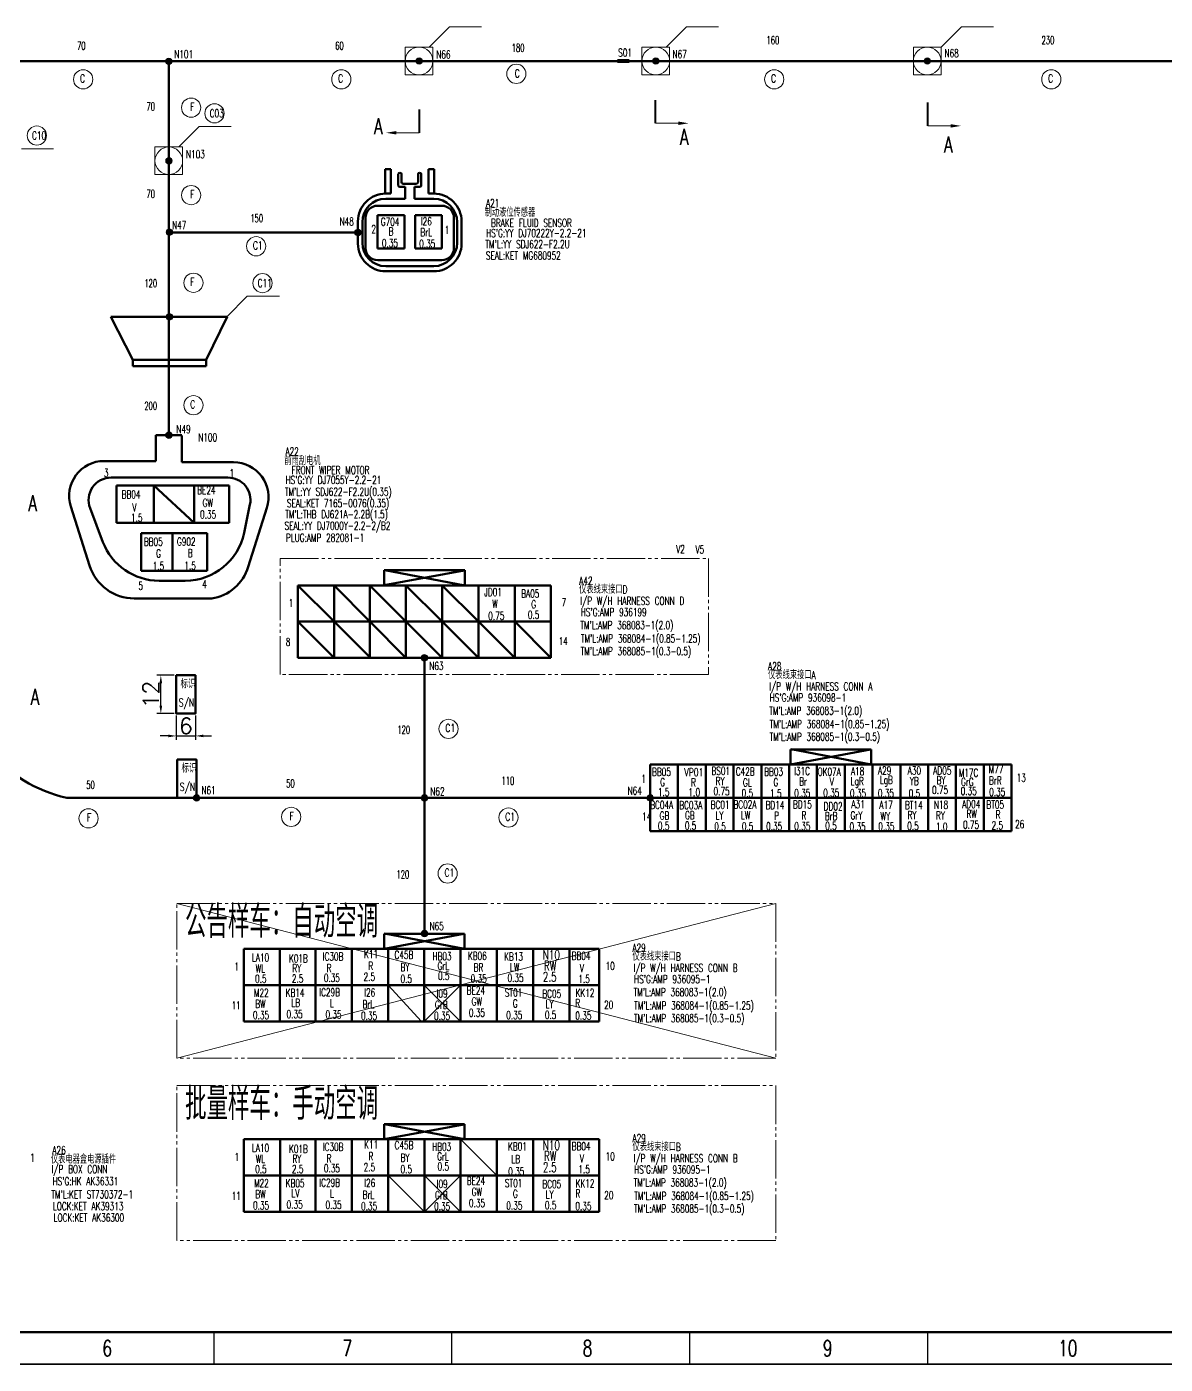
# Model space of a CAD drawing. Header units: millimetres. Extents: x 1685 to 4064, y 70 to 911.
# Drawn here: x 2072.8 to 2428.3, y 69.6 to 487.6 of the extents above; entities that cross this region are included whole.
import ezdxf
from ezdxf.enums import TextEntityAlignment as Align

# ---------------------------------------------------------------- set-up
doc = ezdxf.new("R2010")
doc.units = ezdxf.units.MM
doc.linetypes.add('PHANTOM', pattern=[17, 12, -1, 1, -1, 1, -1])
for name, color, linetype, lineweight in [('0Filament', 7, 'Continuous', 20), ('4CONTOUR', 4, 'Continuous', 50), ('5PHANTOM', 6, 'PHANTOM', 20)]:
    doc.layers.add(name, color=color, linetype=linetype, lineweight=lineweight)
doc.layers.add('2FRAM', color=2, linetype='Continuous')
doc.styles.add('HZ', font='TXT', dxfattribs={"width": 0.7, "height": 4, "bigfont": 'HZTXT'})
doc.styles.get("Standard").update_dxf_attribs({"font": 'txt.shx', "height": 5})
doc.dimstyles.new('ISO-25', dxfattribs={"dimtxt": 2.5, "dimasz": 2.5, "dimexe": 1.25, "dimexo": 0.625, "dimtad": 1, "dimtxsty": 'Standard', "dimcen": 2.5, "dimadec": 0, "dimazin": 0, "dimtfac": 1, "dimtmove": 0, "dimatfit": 3, "dimfxl": 1, "dimarcsym": 0})

# ---------------------------------------------------------------- blocks, each defined once
blk = doc.blocks.new('*D1')
at = {"layer": '0Filament', "color": 0, "lineweight": -2}
for p, q in [((2119.47, 272.31), (2119.47, 264.72)), ((2125.47, 272.31), (2125.47, 264.72)), ((2116.97, 265.97), (2114.47, 265.97)), ((2119.47, 265.97), (2125.47, 265.97)), ((2127.97, 265.97), (2130.47, 265.97))]:
    blk.add_line(p, q, dxfattribs=at)
at = {"layer": '0Filament', "color": 0}
for points in [[(2116.97, 266.39), (2116.97, 265.55), (2119.47, 265.97)], [(2127.97, 266.39), (2127.97, 265.55), (2125.47, 265.97)]]:
    blk.add_solid(points, dxfattribs=at)
at = {"layer": 'Defpoints', "color": 0}
for p in [(2119.47, 272.93), (2125.47, 272.93), (2125.47, 265.97)]:
    blk.add_point(p, dxfattribs=at)
at = {"layer": '0Filament', "color": 0, "insert": (2122.47, 269.09), "char_height": 5, "attachment_point": 5}
blk.add_mtext('6', dxfattribs=at)
blk = doc.blocks.new('*D2')
at = {"layer": '0Filament', "color": 0, "lineweight": -2}
for p, q in [((2118.85, 284.93), (2113.4, 284.93)), ((2114.65, 275.43), (2114.65, 282.43)), ((2118.85, 272.93), (2113.4, 272.93))]:
    blk.add_line(p, q, dxfattribs=at)
at = {"layer": '0Filament', "color": 0}
for points in [[(2114.24, 282.43), (2115.07, 282.43), (2114.65, 284.93)], [(2114.24, 275.43), (2115.07, 275.43), (2114.65, 272.93)]]:
    blk.add_solid(points, dxfattribs=at)
at = {"layer": 'Defpoints', "color": 0}
for p in [(2114.65, 284.93), (2119.47, 284.93), (2119.47, 272.93)]:
    blk.add_point(p, dxfattribs=at)
at = {"layer": '0Filament', "color": 0, "insert": (2111.53, 278.93), "char_height": 5, "attachment_point": 5, "rotation": 90}
blk.add_mtext('12', dxfattribs=at)

msp = doc.modelspace()

# ---------------------------------------------------------------- hatches: boundary and pattern name
at = {"layer": '0Filament'}
h = msp.add_hatch(color=256, dxfattribs=at)
edge = h.paths.add_edge_path()
edge.add_arc((2117.172, 476.767), 1, 0, 360)
h = msp.add_hatch(color=256, dxfattribs=at)
edge = h.paths.add_edge_path()
edge.add_arc((2195.327, 476.878), 1, 0, 360)
msp.add_hatch(color=256, dxfattribs=at).paths.add_polyline_path([(2257.268, 477.535), (2260.957, 477.535), (2260.957, 476.227), (2257.268, 476.227)])
h = msp.add_hatch(color=256, dxfattribs=at)
edge = h.paths.add_edge_path()
edge.add_arc((2269.235, 476.878), 1, 0, 360)
h = msp.add_hatch(color=256, dxfattribs=at)
edge = h.paths.add_edge_path()
edge.add_arc((2354.036, 476.878), 1, 0, 360)
h = msp.add_hatch(color=256, dxfattribs=at)
edge = h.paths.add_edge_path()
edge.add_arc((2117.181, 445.699), 1, 0, 360)
h = msp.add_hatch(color=256, dxfattribs=at)
edge = h.paths.add_edge_path()
edge.add_arc((2117.332, 423.414), 1, 0, 360)
h = msp.add_hatch(color=256, dxfattribs=at)
edge = h.paths.add_edge_path()
edge.add_arc((2176.205, 423.296), 1, 0, 360)
h = msp.add_hatch(color=256, dxfattribs=at)
edge = h.paths.add_edge_path()
edge.add_arc((2117.332, 396.922), 1, 0, 360)
h = msp.add_hatch(color=256, dxfattribs=at)
edge = h.paths.add_edge_path()
edge.add_arc((2117.181, 359.95), 1, 0, 360)
h = msp.add_hatch(color=256, dxfattribs=at)
edge = h.paths.add_edge_path()
edge.add_arc((2196.967, 290.373), 1, 0, 360)
h = msp.add_hatch(color=256, dxfattribs=at)
edge = h.paths.add_edge_path()
edge.add_arc((2125.823, 246.597), 1, 0, 360)
h = msp.add_hatch(color=256, dxfattribs=at)
edge = h.paths.add_edge_path()
edge.add_arc((2196.999, 246.597), 1, 0, 360)
h = msp.add_hatch(color=256, dxfattribs=at)
edge = h.paths.add_edge_path()
edge.add_arc((2267.505, 246.597), 1, 0, 360)
h = msp.add_hatch(color=256, dxfattribs=at)
edge = h.paths.add_edge_path()
edge.add_arc((2196.999, 204.195), 1, 0, 360)

# ---------------------------------------------------------------- linework, layer by layer
for p, q in [((2131.154, 79.624), (2131.154, 69.624)), ((2205.467, 79.624), (2205.467, 69.624)), ((2279.779, 79.624), (2279.779, 69.624)), ((2354.092, 79.624), (2354.092, 69.624)), ((2874.279, 69.624), (1685.279, 69.624)), ((1685.279, 69.624), (4063.279, 69.624))]:
    msp.add_line(p, q)
for p, q in [((2198.431, 481.198), (2204.815, 487.583)), ((2204.815, 487.583), (2214.815, 487.583)), ((2272.43, 481.198), (2278.814, 487.583)), ((2278.814, 487.583), (2288.814, 487.583)), ((2358.316, 481.198), (2364.701, 487.583)), ((2364.701, 487.583), (2374.701, 487.583)), ((2190.967, 472.558), (2190.967, 481.198)), ((2190.967, 481.198), (2199.607, 481.198)), ((2199.607, 481.198), (2199.607, 472.558)), ((2264.915, 472.558), (2264.915, 481.198)), ((2264.915, 481.198), (2273.555, 481.198)), ((2273.555, 481.198), (2273.555, 472.558)), ((2349.676, 472.558), (2349.676, 481.198)), ((2349.676, 481.198), (2358.316, 481.198)), ((2358.316, 481.198), (2358.316, 472.558)), ((2190.967, 480.173), (2190.967, 473.584)), ((2264.915, 480.173), (2264.915, 473.584)), ((2349.676, 480.173), (2349.676, 473.584)), ((2199.607, 472.558), (2190.967, 472.558)), ((2273.555, 472.558), (2264.915, 472.558)), ((2358.316, 472.558), (2349.676, 472.558)), ((2120.284, 450.019), (2126.669, 456.404)), ((2126.669, 456.404), (2136.669, 456.404)), ((2276.31, 457.419), (2269.155, 457.419)), ((2361.334, 456.607), (2354.179, 456.607)), ((2188.198, 454.444), (2195.353, 454.444)), ((2071.174, 449.463), (2081.174, 449.463)), ((2112.821, 441.379), (2112.821, 450.019)), ((2112.821, 450.019), (2121.461, 450.019)), ((2112.821, 448.994), (2112.821, 442.404)), ((2121.461, 450.019), (2121.461, 441.379)), ((2121.461, 441.379), (2112.821, 441.379)), ((2135.275, 396.963), (2141.66, 403.348)), ((2141.66, 403.348), (2151.66, 403.348))]:
    msp.add_line(p, q, dxfattribs=at)
at = {"layer": '0Filament', "lineweight": 40}
for p, q in [((2269.155, 457.419), (2269.155, 464.672)), ((2195.353, 461.698), (2195.353, 454.444)), ((2354.179, 456.607), (2354.179, 463.861))]:
    msp.add_line(p, q, dxfattribs=at)
at = {"layer": '0Filament', "ltscale": 0.5}
msp.add_line((2105.122, 317.57), (2105.122, 317.57), dxfattribs=at)
at = {"layer": '0Filament', "color": 1}
for p, q in [((2119.7, 213.643), (2306.739, 165.258)), ((2119.7, 165.258), (2306.739, 213.643)), ((2196.944, 188.098), (2208.266, 176.776)), ((2196.944, 176.776), (2208.266, 188.098)), ((2196.964, 128.6), (2208.286, 117.278)), ((2196.964, 117.278), (2208.286, 128.6))]:
    msp.add_line(p, q, dxfattribs=at)
at = {"layer": '0Filament', "color": 4}
for p, q in [((2185.622, 188.098), (2196.019, 176.776)), ((2208.286, 139.922), (2219.608, 128.6)), ((2185.642, 128.6), (2196.964, 117.278))]:
    msp.add_line(p, q, dxfattribs=at)
at = {"layer": '0Filament'}
for centre, radius in [((2195.287, 476.878), 4.32), ((2269.235, 476.878), 4.32), ((2353.996, 476.878), 4.32), ((2117.172, 476.767), 1), ((2117.172, 476.767), 1), ((2195.327, 476.878), 1), ((2195.327, 476.878), 1), ((2269.235, 476.878), 1), ((2269.235, 476.878), 1), ((2354.036, 476.878), 1), ((2354.036, 476.878), 1), ((2090.392, 471.149), 3), ((2171.012, 471.149), 3), ((2225.688, 472.868), 3), ((2306.219, 471.149), 3), ((2392.749, 471.149), 3), ((2124.102, 462.307), 3), ((2131.417, 460.523), 3), ((2075.921, 453.582), 3), ((2117.141, 445.699), 4.32), ((2117.181, 445.699), 1), ((2117.181, 445.699), 1), ((2124.102, 434.969), 3), ((2117.332, 423.414), 1), ((2117.332, 423.414), 1), ((2176.205, 423.296), 1), ((2176.205, 423.296), 1), ((2144.418, 418.986), 3), ((2124.832, 407.584), 3), ((2146.407, 407.467), 3), ((2117.332, 396.922), 1), ((2117.332, 396.922), 1), ((2124.832, 369.308), 3), ((2117.181, 359.95), 1), ((2117.181, 359.95), 1), ((2196.967, 290.373), 1), ((2196.967, 290.373), 1), ((2204.499, 268.176), 3), ((2125.823, 246.597), 1), ((2125.823, 246.597), 1), ((2196.999, 246.597), 1), ((2196.999, 246.597), 1), ((2267.505, 246.597), 1), ((2267.505, 246.597), 1), ((2092.077, 240.206), 3), ((2155.352, 240.672), 3), ((2223.22, 240.453), 3), ((2204.235, 222.977), 3), ((2196.999, 204.195), 1), ((2196.999, 204.195), 1)]:
    msp.add_circle(centre, radius, dxfattribs=at)
for points in [[(2276.31, 456.879), (2276.31, 457.958), (2279.547, 457.419)], [(2361.334, 456.067), (2361.334, 457.146), (2364.571, 456.607)], [(2188.198, 454.983), (2188.198, 453.904), (2184.961, 454.444)]]:
    msp.add_solid(points, dxfattribs=at)
at = {"layer": '2FRAM', "color": 2, "linetype": 'ByBlock', "lineweight": 50}
msp.add_line((4053.279, 79.624), (1710.279, 79.624), dxfattribs=at)
at = {"layer": '4CONTOUR'}
for p, q in [((2049.014, 476.878), (3433.755, 476.878)), ((2117.181, 476.878), (2117.181, 359.95)), ((2184.762, 440.061), (2184.762, 443.065)), ((2184.762, 443.065), (2186.496, 443.065)), ((2186.496, 442.717), (2186.496, 443.065)), ((2198.29, 443.065), (2200.021, 443.065)), ((2198.29, 442.717), (2198.29, 443.065)), ((2200.021, 440.061), (2200.021, 443.065)), ((2184.762, 439.135), (2184.762, 440.061)), ((2184.762, 439.135), (2184.762, 438.229)), ((2186.496, 441.214), (2186.496, 442.717)), ((2186.496, 441.214), (2186.496, 440.754)), ((2186.496, 440.405), (2186.496, 440.754)), ((2186.496, 435.434), (2186.496, 440.405)), ((2188.808, 441.249), (2188.808, 441.466)), ((2188.808, 441.214), (2188.808, 441.044)), ((2188.808, 441.044), (2188.808, 440.785)), ((2188.808, 440.773), (2188.808, 440.785)), ((2188.808, 440.773), (2188.808, 440.754)), ((2188.808, 440.754), (2188.808, 440.405)), ((2188.808, 438.017), (2188.808, 440.405)), ((2189.308, 441.966), (2189.308, 441.966)), ((2189.808, 441.249), (2189.808, 441.466)), ((2189.808, 441.249), (2189.808, 440.405)), ((2189.808, 439.017), (2189.808, 440.405)), ((2194.975, 441.249), (2194.975, 441.466)), ((2194.975, 441.249), (2194.975, 440.405)), ((2194.975, 439.017), (2194.975, 440.405)), ((2195.475, 441.966), (2195.475, 441.966)), ((2195.975, 441.249), (2195.975, 441.466)), ((2195.975, 441.214), (2195.975, 441.044)), ((2195.975, 441.044), (2195.975, 440.785)), ((2195.975, 440.773), (2195.975, 440.785)), ((2195.975, 440.773), (2195.975, 440.754)), ((2195.975, 440.754), (2195.975, 440.405)), ((2195.975, 438.017), (2195.975, 440.405)), ((2198.29, 441.214), (2198.29, 442.717)), ((2198.29, 441.214), (2198.29, 440.754)), ((2198.29, 440.405), (2198.29, 440.754)), ((2198.29, 435.434), (2198.29, 440.405)), ((2198.29, 440.061), (2198.29, 439.135)), ((2198.29, 438.229), (2198.29, 439.135)), ((2200.021, 439.135), (2200.021, 440.061)), ((2200.021, 439.135), (2200.021, 438.229)), ((2181.506, 434.752), (2180.747, 434.388)), ((2182.299, 435.047), (2181.506, 434.752)), ((2183.132, 435.26), (2182.299, 435.047)), ((2183.992, 435.391), (2183.132, 435.26)), ((2184.882, 435.434), (2183.992, 435.391)), ((2184.762, 435.434), (2184.762, 438.229)), ((2186.496, 435.434), (2184.878, 435.434)), ((2189.308, 437.517), (2190.945, 437.517)), ((2190.308, 438.517), (2193.838, 438.517)), ((2190.945, 435.434), (2190.945, 437.517)), ((2190.945, 433.815), (2190.945, 435.434)), ((2193.838, 438.517), (2194.475, 438.517)), ((2193.838, 437.517), (2195.475, 437.517)), ((2193.838, 435.434), (2193.838, 437.517)), ((2193.838, 433.815), (2193.838, 435.434)), ((2198.29, 438.229), (2198.29, 435.434)), ((2199.908, 435.434), (2198.29, 435.434)), ((2200.791, 435.391), (2199.905, 435.434)), ((2200.021, 435.434), (2200.021, 438.229)), ((2201.651, 435.26), (2200.791, 435.391)), ((2202.484, 435.047), (2201.651, 435.26)), ((2203.277, 434.752), (2202.484, 435.047)), ((2204.036, 434.388), (2203.277, 434.752)), ((2177.254, 430.896), (2176.89, 430.137)), ((2177.688, 431.612), (2177.254, 430.896)), ((2178.187, 432.278), (2177.688, 431.612)), ((2178.83, 430.613), (2178.156, 429.374)), ((2178.749, 432.894), (2178.187, 432.278)), ((2179.365, 433.455), (2178.749, 432.894)), ((2179.721, 431.69), (2178.83, 430.613)), ((2179.697, 430.546), (2179.235, 429.987)), ((2180.031, 433.955), (2179.365, 433.455)), ((2180.255, 431.008), (2179.697, 430.546)), ((2180.797, 432.58), (2179.721, 431.69)), ((2180.747, 434.388), (2180.031, 433.955)), ((2180.9, 431.358), (2180.255, 431.008)), ((2182.036, 433.254), (2180.797, 432.58)), ((2181.606, 431.576), (2180.9, 431.358)), ((2182.372, 431.653), (2181.606, 431.576)), ((2183.403, 433.676), (2182.036, 433.254)), ((2202.395, 431.642), (2182.387, 431.642)), ((2184.874, 433.823), (2183.403, 433.676)), ((2184.878, 433.815), (2190.945, 433.815)), ((2193.838, 433.815), (2199.908, 433.815)), ((2201.38, 433.676), (2199.912, 433.823)), ((2202.747, 433.254), (2201.38, 433.676)), ((2203.172, 431.576), (2202.411, 431.653)), ((2203.986, 432.58), (2202.747, 433.254)), ((2203.877, 431.358), (2203.172, 431.576)), ((2204.522, 431.008), (2203.877, 431.358)), ((2205.062, 431.69), (2203.986, 432.58)), ((2204.752, 433.955), (2204.036, 434.388)), ((2205.081, 430.546), (2204.522, 431.008)), ((2205.418, 433.455), (2204.752, 433.955)), ((2205.953, 430.613), (2205.062, 431.69)), ((2205.543, 429.987), (2205.081, 430.546)), ((2206.034, 432.894), (2205.418, 433.455)), ((2206.626, 429.374), (2205.953, 430.613)), ((2206.595, 432.278), (2206.034, 432.894)), ((2207.095, 431.612), (2206.595, 432.278)), ((2207.528, 430.896), (2207.095, 431.612)), ((2207.892, 430.137), (2207.528, 430.896)), ((2176.205, 419.826), (2176.205, 426.765)), ((2176.252, 427.651), (2176.209, 426.761)), ((2176.383, 428.511), (2176.252, 427.651)), ((2176.596, 429.343), (2176.383, 428.511)), ((2176.89, 430.137), (2176.596, 429.343)), ((2177.734, 428.008), (2177.587, 426.536)), ((2177.595, 420.059), (2177.595, 426.532)), ((2178.156, 429.374), (2177.734, 428.008)), ((2178.667, 428.637), (2178.59, 427.87)), ((2178.595, 418.453), (2178.595, 427.855)), ((2178.885, 429.343), (2178.667, 428.637)), ((2179.235, 429.987), (2178.885, 429.343)), ((2182.345, 428.696), (2190.712, 428.696)), ((2182.345, 418.336), (2182.345, 428.696)), ((2190.712, 418.336), (2190.712, 428.696)), ((2194.071, 418.336), (2194.071, 428.696)), ((2202.438, 428.696), (2194.071, 428.696)), ((2202.438, 418.336), (2202.438, 428.696)), ((2205.893, 429.343), (2205.543, 429.987)), ((2206.111, 428.637), (2205.893, 429.343)), ((2206.192, 427.87), (2206.111, 428.637)), ((2206.188, 418.453), (2206.188, 427.855)), ((2207.048, 428.008), (2206.626, 429.374)), ((2207.199, 426.536), (2207.048, 428.008)), ((2207.191, 420.059), (2207.191, 426.532)), ((2208.187, 429.343), (2207.892, 430.137)), ((2208.399, 428.511), (2208.187, 429.343)), ((2208.531, 427.651), (2208.399, 428.511)), ((2208.578, 426.761), (2208.531, 427.651)), ((2208.578, 419.826), (2208.578, 426.765)), ((2176.205, 423.296), (2117.181, 423.296)), ((2176.209, 419.83), (2176.252, 418.944)), ((2176.252, 418.944), (2176.383, 418.084)), ((2176.383, 418.084), (2176.596, 417.252)), ((2177.587, 420.055), (2177.734, 418.587)), ((2177.734, 418.587), (2178.156, 417.221)), ((2178.59, 418.438), (2178.667, 417.676)), ((2182.345, 418.336), (2190.712, 418.336)), ((2202.438, 418.336), (2194.071, 418.336)), ((2206.111, 417.676), (2206.192, 418.438)), ((2206.626, 417.221), (2207.048, 418.587)), ((2207.048, 418.587), (2207.199, 420.055)), ((2208.187, 417.252), (2208.399, 418.084)), ((2208.399, 418.084), (2208.531, 418.944)), ((2208.531, 418.944), (2208.578, 419.83)), ((2176.596, 417.252), (2176.89, 416.458)), ((2176.89, 416.458), (2177.254, 415.699)), ((2177.254, 415.699), (2177.688, 414.983)), ((2177.688, 414.983), (2178.187, 414.317)), ((2178.156, 417.221), (2178.83, 415.982)), ((2178.187, 414.317), (2178.749, 413.701)), ((2178.667, 417.676), (2178.885, 416.971)), ((2178.83, 415.982), (2179.721, 414.905)), ((2178.885, 416.971), (2179.235, 416.326)), ((2179.235, 416.326), (2179.697, 415.767)), ((2179.697, 415.767), (2180.255, 415.305)), ((2179.721, 414.905), (2180.797, 414.015)), ((2180.255, 415.305), (2180.9, 414.955)), ((2180.797, 414.015), (2182.036, 413.341)), ((2180.9, 414.955), (2181.606, 414.737)), ((2181.606, 414.737), (2182.372, 414.656)), ((2202.395, 414.666), (2182.387, 414.666)), ((2202.411, 414.656), (2203.172, 414.737)), ((2202.747, 413.341), (2203.986, 414.015)), ((2203.172, 414.737), (2203.877, 414.955)), ((2203.877, 414.955), (2204.522, 415.305)), ((2203.986, 414.015), (2205.062, 414.905)), ((2204.522, 415.305), (2205.081, 415.767)), ((2205.062, 414.905), (2205.953, 415.982)), ((2205.081, 415.767), (2205.543, 416.326)), ((2205.543, 416.326), (2205.893, 416.971)), ((2205.893, 416.971), (2206.111, 417.676)), ((2205.953, 415.982), (2206.626, 417.221)), ((2206.034, 413.701), (2206.595, 414.317)), ((2206.595, 414.317), (2207.095, 414.983)), ((2207.095, 414.983), (2207.528, 415.699)), ((2207.528, 415.699), (2207.892, 416.458)), ((2207.892, 416.458), (2208.187, 417.252)), ((2178.749, 413.701), (2179.365, 413.14)), ((2179.365, 413.14), (2180.031, 412.64)), ((2180.031, 412.64), (2180.747, 412.207)), ((2180.747, 412.207), (2181.506, 411.843)), ((2181.506, 411.843), (2182.299, 411.548)), ((2182.036, 413.341), (2183.403, 412.919)), ((2182.299, 411.548), (2183.132, 411.335)), ((2183.132, 411.335), (2183.992, 411.204)), ((2183.403, 412.919), (2184.874, 412.768)), ((2183.992, 411.204), (2184.882, 411.157)), ((2184.878, 412.776), (2199.908, 412.776)), ((2199.908, 411.157), (2184.878, 411.157)), ((2199.905, 411.157), (2200.791, 411.204)), ((2199.912, 412.768), (2201.38, 412.919)), ((2200.791, 411.204), (2201.651, 411.335)), ((2201.38, 412.919), (2202.747, 413.341)), ((2201.651, 411.335), (2202.484, 411.548)), ((2202.484, 411.548), (2203.277, 411.843)), ((2203.277, 411.843), (2204.036, 412.207)), ((2204.036, 412.207), (2204.752, 412.64)), ((2204.752, 412.64), (2205.418, 413.14)), ((2205.418, 413.14), (2206.034, 413.701)), ((2105.916, 383.478), (2098.984, 396.922)), ((2098.984, 396.922), (2135.377, 396.922)), ((2135.377, 396.922), (2128.772, 383.478)), ((2105.916, 383.478), (2128.772, 383.478)), ((2105.916, 383.478), (2105.916, 381.49)), ((2105.916, 381.49), (2128.772, 381.49)), ((2128.772, 383.478), (2128.772, 381.49)), ((2113.112, 351.882), (2113.116, 359.947)), ((2113.127, 359.95), (2121.234, 359.95)), ((2121.213, 351.493), (2121.213, 359.859)), ((2096.942, 351.882), (2113.112, 351.882)), ((2137.383, 351.493), (2121.213, 351.493)), ((2099.123, 346.709), (2135.606, 346.709)), ((2100.827, 344.193), (2136.039, 344.193)), ((2100.827, 332.576), (2100.827, 344.193)), ((2112.505, 344.193), (2112.505, 332.576)), ((2112.505, 344.193), (2125.044, 332.576)), ((2125.044, 344.193), (2125.044, 332.576)), ((2136.039, 332.576), (2136.039, 344.193)), ((2086.532, 337.684), (2092.369, 319.183)), ((2092.546, 337.172), (2096.58, 326.559)), ((2142.495, 338.24), (2140.658, 329.405)), ((2147.792, 337.294), (2141.956, 318.794)), ((2136.039, 332.576), (2100.827, 332.576)), ((2108.54, 329.29), (2129.12, 329.29)), ((2108.54, 317.516), (2108.54, 329.29)), ((2118.25, 329.285), (2118.25, 317.516)), ((2129.12, 329.29), (2129.12, 317.516)), ((2184.422, 317.743), (2209.559, 317.743)), ((2184.422, 313.015), (2184.422, 317.743)), ((2184.422, 313.036), (2209.359, 317.676)), ((2184.572, 317.774), (2209.559, 313.015)), ((2209.559, 317.743), (2209.559, 313.015)), ((2129.12, 317.516), (2108.54, 317.516)), ((2122.286, 314.462), (2114.12, 314.462)), ((2236.499, 313.015), (2157.444, 313.015)), ((2157.444, 290.37), (2157.444, 313.015)), ((2157.444, 313.015), (2168.766, 301.693)), ((2168.766, 290.37), (2168.766, 313.014)), ((2168.766, 313.014), (2179.89, 301.693)), ((2179.89, 290.371), (2179.89, 313.015)), ((2179.89, 313.015), (2191.211, 301.693)), ((2191.211, 290.371), (2191.211, 313.015)), ((2191.211, 313.015), (2202.533, 301.693)), ((2202.533, 290.371), (2202.533, 313.015)), ((2202.533, 313.015), (2213.855, 301.693)), ((2213.855, 290.371), (2213.855, 313.015)), ((2225.177, 290.371), (2225.177, 313.015)), ((2236.499, 290.371), (2236.499, 313.015)), ((2106.321, 308.945), (2130.635, 308.945)), ((2236.499, 301.693), (2157.444, 301.693)), ((2157.444, 301.693), (2168.766, 290.371)), ((2168.766, 301.693), (2179.89, 290.569)), ((2179.89, 301.693), (2191.211, 290.371)), ((2191.211, 301.693), (2202.533, 290.371)), ((2202.533, 301.693), (2213.855, 290.371)), ((2213.855, 301.693), (2225.177, 290.371)), ((2225.177, 301.693), (2236.499, 290.371)), ((2236.499, 290.371), (2157.444, 290.371)), ((2196.96, 290.371), (2196.96, 204.195)), ((2311.347, 261.757), (2336.484, 261.757)), ((2311.347, 257.028), (2311.347, 261.757)), ((2311.347, 257.049), (2336.284, 261.69)), ((2311.497, 261.788), (2336.484, 257.028)), ((2336.484, 261.757), (2336.484, 257.028)), ((2267.465, 257.028), (2267.465, 246.597)), ((2267.465, 257.028), (2276.149, 257.028)), ((2276.149, 257.028), (2276.149, 246.597)), ((2276.149, 257.028), (2284.832, 257.028)), ((2284.832, 257.028), (2284.832, 246.597)), ((2284.832, 257.028), (2293.516, 257.028)), ((2293.516, 257.028), (2293.516, 246.597)), ((2293.516, 257.028), (2302.2, 257.028)), ((2302.2, 257.028), (2302.2, 246.597)), ((2302.2, 257.028), (2310.883, 257.028)), ((2310.883, 257.028), (2310.883, 246.597)), ((2310.883, 257.028), (2319.567, 257.028)), ((2319.567, 257.028), (2319.567, 246.597)), ((2319.567, 257.028), (2328.25, 257.028)), ((2328.25, 257.028), (2328.25, 246.597)), ((2328.25, 257.028), (2336.934, 257.028)), ((2336.934, 257.028), (2336.934, 246.597)), ((2336.934, 257.028), (2345.617, 257.028)), ((2345.617, 257.028), (2345.617, 246.597)), ((2345.617, 257.028), (2354.301, 257.028)), ((2354.301, 257.028), (2354.301, 246.597)), ((2354.301, 257.028), (2362.984, 257.028)), ((2362.984, 257.028), (2362.984, 246.597)), ((2362.984, 257.028), (2371.668, 257.028)), ((2371.668, 257.028), (2371.668, 246.597)), ((2371.668, 257.028), (2380.351, 257.028)), ((2380.351, 257.028), (2380.351, 246.597)), ((2085.25, 246.597), (2267.465, 246.597)), ((2267.465, 246.597), (2276.149, 246.597)), ((2267.465, 246.597), (2267.465, 236.166)), ((2276.149, 246.597), (2284.832, 246.597)), ((2276.149, 246.597), (2276.149, 236.166)), ((2284.832, 246.597), (2293.516, 246.597)), ((2284.832, 246.597), (2284.832, 236.166)), ((2293.516, 246.597), (2302.2, 246.597)), ((2293.516, 246.597), (2293.516, 236.166)), ((2302.2, 246.597), (2310.883, 246.597)), ((2302.2, 246.597), (2302.2, 236.166)), ((2310.883, 246.597), (2319.567, 246.597)), ((2310.883, 246.597), (2310.883, 236.166)), ((2319.567, 246.597), (2328.25, 246.597)), ((2319.567, 246.597), (2319.567, 236.166)), ((2328.25, 246.597), (2336.934, 246.597)), ((2328.25, 246.597), (2328.25, 236.166)), ((2336.934, 246.597), (2345.617, 246.597)), ((2336.934, 246.597), (2336.934, 236.166)), ((2345.617, 246.597), (2354.301, 246.597)), ((2345.617, 246.597), (2345.617, 236.166)), ((2354.301, 246.597), (2362.984, 246.597)), ((2354.301, 246.597), (2354.301, 236.166)), ((2362.984, 246.597), (2371.668, 246.597)), ((2362.984, 246.597), (2362.984, 236.166)), ((2371.668, 246.597), (2380.351, 246.597)), ((2371.668, 246.597), (2371.668, 236.166)), ((2380.351, 246.597), (2380.351, 236.166)), ((2267.465, 236.166), (2276.149, 236.166)), ((2276.149, 236.166), (2284.832, 236.166)), ((2284.832, 236.166), (2293.516, 236.166)), ((2293.516, 236.166), (2302.2, 236.166)), ((2302.2, 236.166), (2310.883, 236.166)), ((2310.883, 236.166), (2319.567, 236.166)), ((2319.567, 236.166), (2328.25, 236.166)), ((2328.25, 236.166), (2336.934, 236.166)), ((2336.934, 236.166), (2345.617, 236.166)), ((2345.617, 236.166), (2354.301, 236.166)), ((2354.301, 236.166), (2362.984, 236.166)), ((2362.984, 236.166), (2371.668, 236.166)), ((2371.668, 236.166), (2380.351, 236.166)), ((2184.356, 204.149), (2209.493, 204.149)), ((2184.356, 199.42), (2184.356, 204.149)), ((2184.356, 199.441), (2209.293, 204.082)), ((2184.506, 204.18), (2209.493, 199.42)), ((2209.493, 204.149), (2209.493, 199.42)), ((2251.504, 199.42), (2140.533, 199.42)), ((2140.533, 176.776), (2140.533, 199.42)), ((2151.855, 176.776), (2151.855, 199.419)), ((2162.979, 176.776), (2162.979, 199.42)), ((2174.301, 176.776), (2174.301, 199.42)), ((2185.622, 176.776), (2185.622, 199.42)), ((2196.944, 176.776), (2196.944, 199.42)), ((2208.266, 176.776), (2208.266, 199.42)), ((2219.588, 176.776), (2219.588, 199.42)), ((2230.91, 176.776), (2230.91, 199.42)), ((2242.232, 176.776), (2242.232, 199.42)), ((2251.504, 199.42), (2251.504, 176.776)), ((2251.504, 188.098), (2140.533, 188.098)), ((2251.504, 176.776), (2140.533, 176.776)), ((2184.376, 144.651), (2209.513, 144.651)), ((2184.376, 139.922), (2184.376, 144.651)), ((2184.376, 139.943), (2209.312, 144.584)), ((2184.525, 144.682), (2209.513, 139.922)), ((2209.513, 144.651), (2209.513, 139.922)), ((2251.524, 139.922), (2140.553, 139.922)), ((2140.553, 117.278), (2140.553, 139.922)), ((2151.875, 117.278), (2151.875, 139.921)), ((2162.998, 117.278), (2162.998, 139.922)), ((2174.32, 117.278), (2174.32, 139.922)), ((2185.642, 117.278), (2185.642, 139.922)), ((2196.964, 117.278), (2196.964, 139.922)), ((2208.286, 117.278), (2208.286, 139.922)), ((2219.608, 117.278), (2219.608, 139.922)), ((2230.929, 117.278), (2230.929, 139.922)), ((2242.251, 117.278), (2242.251, 139.922)), ((2251.524, 139.922), (2251.524, 117.278)), ((2251.524, 128.6), (2140.553, 128.6)), ((2251.524, 117.278), (2140.553, 117.278))]:
    msp.add_line(p, q, dxfattribs=at)
for points in [[(2119.474, 284.933), (2119.474, 272.933), (2125.474, 272.933), (2125.474, 284.933)], [(2119.783, 258.597), (2119.783, 246.597), (2125.783, 246.597), (2125.783, 258.597)]]:
    msp.add_lwpolyline(points, close=True, dxfattribs=at)
for centre, radius, start, end in [((2189.308, 441.466), 0.5, 90, 180), ((2189.308, 441.466), 0.5, 0, 90), ((2190.308, 439.017), 0.5, 180, 270), ((2194.475, 439.017), 0.5, 270, 0), ((2195.475, 441.466), 0.5, 90, 180), ((2195.475, 441.466), 0.5, 0, 90), ((2189.308, 438.017), 0.5, 180, 270), ((2195.475, 438.017), 0.5, 270, 0), ((2096.942, 340.967), 10.915, 90, 197.50878), ((2137.383, 340.578), 10.915, 342.49122, 90), ((2099.123, 339.672), 7.037, 90, 200.81316), ((2135.606, 339.672), 7.037, 348.25001, 90), ((2114.12, 333.227), 18.765, 200.81316, 270), ((2122.286, 333.227), 18.765, 270, 348.25001), ((2106.39, 323.664), 14.72, 197.72145, 269.87702), ((2128.391, 322.947), 14.187, 278.6046, 342.97598), ((2096.459, 293.418), 48.144, 188.36431, 256.53642)]:
    msp.add_arc(centre, radius, start, end, dxfattribs=at)
at = {"layer": '5PHANTOM'}
for points in [[(2151.891, 321.453), (2285.657, 321.453), (2285.657, 285.146), (2151.891, 285.146)], [(2119.7, 213.643), (2306.739, 213.643), (2306.739, 165.258), (2119.7, 165.258)], [(2119.7, 156.688), (2306.739, 156.688), (2306.739, 108.304), (2119.7, 108.304)]]:
    msp.add_lwpolyline(points, close=True, dxfattribs=at)

# ---------------------------------------------------------------- texts
at = {"lineweight": 9, "style": 'HZ', "width": 0.67}
for s, p in [('SEAL:KET 7165-0076(0.35)', (2154.029, 337.435)), ('PLUG:AMP 282081-1', (2153.728, 326.646))]:
    msp.add_text(s, height=2.5, dxfattribs=at).set_placement(p)
at = {"char_height": 5, "width": 50, "attachment_point": 5, "style": 'HZ'}
for s, insert in [('6', (2097.896, 74.624)), ('7', (2172.896, 74.624)), ('8', (2247.896, 74.624)), ('9', (2322.896, 74.624)), ('10', (2397.896, 74.624))]:
    msp.add_mtext(s, dxfattribs=dict(at, insert=insert))
at = {"layer": '0Filament', "style": 'HZ'}
for s, height, width, p in [('70', 2.5, 0.618, (2088.494, 480.407)), ('60', 2.5, 0.618, (2169.114, 480.407)), ('180', 2.5, 0.618, (2224.237, 479.739)), ('S01', 2.5, 0.67, (2257.482, 478.246)), ('160', 2.5, 0.618, (2303.826, 482.145)), ('230', 2.5, 0.618, (2389.723, 482.145)), ('N101', 2.5, 0.67, (2118.843, 477.752)), ('N66', 2.5, 0.67, (2200.673, 477.658)), ('N67', 2.5, 0.67, (2274.457, 477.732)), ('N68', 2.5, 0.67, (2359.399, 478.058)), ('C', 2.5, 0.7, (2089.392, 470.174)), ('C', 2.5, 0.7, (2170.012, 470.174)), ('C', 2.5, 0.7, (2225.17, 471.756)), ('C', 2.5, 0.7, (2305.219, 470.174)), ('C', 2.5, 0.7, (2391.749, 470.174)), ('70', 2.5, 0.618, (2110.162, 461.437)), ('F', 2.5, 0.7, (2123.809, 461.332)), ('C03', 2.5, 0.67, (2129.922, 459.288)), ('C10', 2.5, 0.67, (2074.426, 452.348)), ('N103', 2.5, 0.67, (2122.527, 446.479)), ('70', 2.5, 0.618, (2110.162, 434.1)), ('F', 2.5, 0.7, (2123.809, 433.995)), ('制动液位传感器', 2.5, 0.67, (2215.761, 428.242)), ('A21', 2.5, 0.67, (2216.195, 431.251)), ('N47', 2.5, 0.67, (2118.169, 424.28)), ('150', 2.5, 0.618, (2142.608, 426.478)), ('N48', 2.5, 0.67, (2170.465, 425.495)), ("HS'G:YY DJ70222Y-2.2-21", 2.5, 0.67, (2216.235, 421.865)), ('C1', 2.5, 0.7, (2143.418, 418.012)), ("TM'L:YY SDJ622-F2.2U", 2.5, 0.67, (2216.003, 418.392)), ('SEAL:KET MG680952', 2.5, 0.67, (2216.168, 414.832)), ('120', 2.5, 0.618, (2109.508, 406.154)), ('F', 2.5, 0.7, (2123.832, 406.61)), ('C11', 2.5, 0.67, (2144.912, 406.232)), ('200', 2.5, 0.618, (2109.508, 367.878)), ('C', 2.5, 0.7, (2123.832, 368.334)), ('N49', 2.5, 0.67, (2119.508, 360.576)), ('N100', 2.5, 0.67, (2126.345, 358.014)), ('A22', 2.5, 0.67, (2153.577, 353.585)), ('前雨刮电机', 2.5, 0.67, (2153.216, 350.646)), ('3', 2.5, 0.67, (2096.881, 346.911)), ('1', 2.5, 0.67, (2136.093, 346.78)), ("HS'G:YY DJ7055Y-2.2-21", 2.5, 0.67, (2153.602, 344.706)), ("TM'L:YY SDJ622-F2.2U(0.35)", 2.5, 0.67, (2153.389, 341.03)), ("TM'L:THB DJ621A-2.2B(1.5)", 2.5, 0.67, (2153.491, 333.967)), ('SEAL:YY DJ7000Y-2.2-2/B2', 2.5, 0.67, (2153.288, 330.4)), ('V2', 2.5, 0.67, (2275.594, 323.089)), ('V5', 2.5, 0.67, (2281.618, 322.998)), ('5', 2.5, 0.67, (2107.652, 311.639)), ('4', 2.5, 0.67, (2127.582, 312.181)), ('1', 2.419, 0.67, (2154.581, 306.293)), ('7', 2.419, 0.67, (2239.839, 306.538)), ("HS'G:AMP 936199", 2.5, 0.67, (2245.796, 303.409)), ("TM'L:AMP 368083-1(2.0) ", 2.5, 0.67, (2245.641, 299.335)), ('14', 2.4192, 0.67, (2238.955, 294.391)), ("TM'L:AMP 368084-1(0.85-1.25)", 2.5, 0.67, (2245.82, 295.149)), ('8', 2.419, 0.67, (2153.697, 294.147)), ("TM'L:AMP 368085-1(0.3-0.5) ", 2.5, 0.67, (2245.76, 291.197)), ('N63', 2.5, 0.67, (2198.505, 286.585)), ("HS'G:AMP 936098-1", 2.5, 0.67, (2304.794, 276.687)), ("TM'L:AMP 368083-1(2.0) ", 2.5, 0.67, (2304.639, 272.613)), ('120', 2.5, 0.618, (2188.525, 266.634)), ('C1', 2.5, 0.7, (2203.5, 267.202)), ("TM'L:AMP 368084-1(0.85-1.25)", 2.5, 0.67, (2304.817, 268.427)), ("TM'L:AMP 368085-1(0.3-0.5) ", 2.5, 0.67, (2304.758, 264.475)), ('50', 2.5, 0.618, (2091.368, 249.421)), ('50', 2.5, 0.618, (2153.791, 249.869)), ('110', 2.5, 0.618, (2221.063, 250.739)), ('1', 2.5, 0.67, (2264.704, 251.313)), ('13', 2.5, 0.67, (2381.926, 251.648)), ('N61', 2.5, 0.67, (2127.332, 247.733)), ('N62', 2.5, 0.67, (2198.826, 247.368)), ('N64', 2.5, 0.67, (2260.421, 247.608)), ('F', 2.5, 0.7, (2091.571, 239.232)), ('F', 2.5, 0.7, (2154.846, 239.698)), ('C1', 2.5, 0.7, (2222.22, 239.479)), ('14', 2.5, 0.67, (2264.965, 239.526)), ('26', 2.5, 0.67, (2381.454, 237.146)), ('120', 2.5, 0.618, (2188.261, 221.435)), ('C1', 2.5, 0.7, (2203.235, 222.002)), ('N65', 2.5, 0.67, (2198.568, 205.292)), ('1', 2.419, 0.67, (2137.67, 192.699)), ('10', 2.5, 0.67, (2253.524, 192.839)), ("HS'G:AMP 936095-1", 2.5, 0.67, (2262.442, 188.717)), ('I09', 2.5, 0.67, (2200.764, 184.221)), ("TM'L:AMP 368083-1(2.0) ", 2.5, 0.67, (2262.287, 184.643)), ('11', 2.4192, 0.67, (2136.786, 180.552)), ('GrB', 2.5, 0.67, (2200.259, 180.716)), ('20', 2.5, 0.67, (2253.099, 180.692)), ("TM'L:AMP 368084-1(0.85-1.25)", 2.5, 0.67, (2262.465, 180.457)), ('0.35', 2.5, 0.67, (2199.972, 177.22)), ("TM'L:AMP 368085-1(0.3-0.5) ", 2.5, 0.67, (2262.406, 176.505)), ('1', 2.5, 0.67, (2073.837, 132.891)), ('仪表电器盒电源插件', 2.5, 0.67, (2080.326, 132.375)), ('A26', 2.5, 0.67, (2080.775, 135.267)), ('1', 2.419, 0.67, (2137.69, 133.201)), ('10', 2.5, 0.67, (2253.543, 133.341)), ("HS'G:AMP 936095-1", 2.5, 0.67, (2262.461, 129.219)), ("HS'G:HK AK36331", 2.5, 0.67, (2080.841, 125.565)), ('I09', 2.5, 0.67, (2200.783, 124.723)), ("TM'L:AMP 368083-1(2.0) ", 2.5, 0.67, (2262.306, 125.145)), ("TM'L:KET ST730372-1", 2.5, 0.67, (2080.459, 121.459)), ('11', 2.4192, 0.67, (2136.806, 121.054)), ('GrB', 2.5, 0.67, (2200.279, 121.217)), ('20', 2.5, 0.67, (2253.119, 121.194)), ("TM'L:AMP 368084-1(0.85-1.25)", 2.5, 0.67, (2262.485, 120.959)), ('LOCK:KET AK39313', 2.5, 0.67, (2080.945, 117.758)), ('0.35', 2.5, 0.67, (2199.992, 117.722)), ("TM'L:AMP 368085-1(0.3-0.5) ", 2.5, 0.67, (2262.425, 117.007)), ('LOCK:KET AK36300', 2.5, 0.67, (2081.172, 114.186))]:
    msp.add_text(s, height=height, dxfattribs=dict(at, width=width)).set_placement(p)
at = {"layer": '0Filament', "style": 'HZ', "text_generation_flag": 2, "width": 0.7}
for p in [(2183.974, 454.059), (2279.473, 450.704), (2361.95, 448.316), (2076.016, 336.182), (2076.747, 275.658)]:
    msp.add_text('A', height=5, dxfattribs=at).set_placement(p)
at = {"layer": '0Filament', "color": 3, "style": 'HZ', "width": 0.67}
for s, height, p in [('G704', 2.5, (2183.36, 425.42)), ('I26', 2.5, (2195.837, 425.538)), ('B', 2.5, (2185.774, 422.386)), ('BrL', 2.5, (2195.713, 422.104)), ('0.35', 2.5, (2183.682, 418.724)), ('0.35', 2.5, (2195.345, 418.528)), ('BB04', 2.5, (2102.419, 340.194)), ('V', 2.5, (2105.736, 336.143)), ('1.5', 2.5, (2105.325, 332.914)), ('BB05', 2.5, (2109.368, 325.423)), ('G902', 2.5, (2119.683, 325.429)), ('G', 2.5, (2113.173, 321.752)), ('B', 2.5, (2123.064, 321.847)), ('1.5', 2.5, (2112.128, 317.83)), ('1.5', 2.5, (2122.01, 317.915)), ('JD01', 2.5, (2215.652, 309.68)), ('BA05', 2.5, (2227.194, 309.188)), ('W', 2.5, (2218.159, 306.035)), ('G', 2.5, (2230.339, 305.857)), ('0.75', 2.5, (2216.917, 302.246)), ('0.5', 2.5, (2229.275, 302.595)), ('BB05', 2.5, (2268.071, 253.488)), ('C42B ', 2.5, (2294.209, 253.598)), ('BB03', 2.5, (2303.082, 253.543)), ('I31C', 2.5, (2312.422, 253.759)), ('OK07A', 2.5, (2319.755, 253.539)), ('A18', 2.5, (2330.193, 253.676)), ('A29', 2.5, (2338.628, 253.908)), ('A30', 2.5, (2347.907, 253.89)), ('M17C', 2.5, (2363.865, 253.216)), ('G', 2.5, (2270.606, 250.303)), ('GL ', 2.5, (2296.446, 250.157)), ('G', 2.5, (2305.968, 250.25)), ('Br', 2.5, (2314.015, 250.476)), ('V', 2.5, (2323.566, 250.527)), ('LgR', 2.5, (2330.089, 250.632)), ('LgB', 2.5, (2339.192, 250.965)), ('YB', 2.5, (2348.553, 250.635)), ('GrG', 2.5, (2364.556, 250.352)), ('BrR', 2.5, (2373.297, 250.801)), ('1.5', 2.5, (2269.895, 247.184)), ('0.5', 2.5, (2296.046, 246.857)), ('1.5', 2.5, (2304.943, 246.75)), ('0.35', 2.5, (2312.458, 246.837)), ('0.35', 2.5, (2321.515, 246.944)), ('0.35', 2.5, (2329.873, 246.821)), ('0.35', 2.5, (2338.599, 246.797)), ('0.5', 2.5, (2348.232, 246.779)), ('0.35', 2.5, (2364.45, 247.502)), ('0.35', 2.5, (2373.352, 247.192)), ('BC04A', 2.5, (2267.494, 243.143)), ('BC03A', 2.5, (2276.56, 243.067)), ('GB', 2.5, (2278.364, 239.928)), ('BC01', 2.5, (2286.388, 243.196)), ('BC02A', 2.5, (2293.489, 243.274)), ('LW', 2.5, (2295.814, 239.923)), ('BD14', 2.5, (2303.512, 243.104)), ('BD15', 2.5, (2312.068, 243.309)), ('A31', 2.5, (2330.332, 243.361)), ('A17', 2.5, (2339.06, 243.171)), ('BT14', 2.5, (2347.046, 243.098)), ('RY', 2.5, (2347.854, 240.007)), ('N18 ', 2.5, (2356.089, 243.2)), ('BT05', 2.5, (2372.485, 243.252)), ('R', 2.5, (2375.383, 240.137)), ('0.5', 2.5, (2269.899, 236.592)), ('GB', 2.5, (2270.432, 239.816)), ('0.5', 2.5, (2278.301, 236.679)), ('0.5', 2.5, (2287.509, 236.411)), ('LY', 2.5, (2287.865, 239.87)), ('0.5', 2.5, (2296.089, 236.436)), ('0.35', 2.5, (2303.68, 236.484)), ('P', 2.5, (2306.2, 239.77)), ('0.35', 2.5, (2312.489, 236.505)), ('R', 2.5, (2314.739, 239.893)), ('0.35', 2.5, (2329.757, 236.378)), ('GrY', 2.5, (2330.036, 239.905)), ('0.35', 2.5, (2338.727, 236.452)), ('WY', 2.5, (2339.416, 239.614)), ('0.5', 2.5, (2347.755, 236.58)), ('RY ', 2.5, (2356.761, 239.86)), ('1.0', 2.5, (2356.712, 236.363)), ('2.5', 2.5, (2374.094, 236.768)), ('LA10', 2.5, (2143.081, 195.449)), ('K01B', 2.5, (2154.658, 195.177)), ('IC30B', 2.5, (2165.208, 195.782)), ('N10', 3, (2233.945, 196.071)), ('BB04', 2.5, (2242.957, 195.971)), ('WL', 2.5, (2144.271, 192.07)), ('RY', 2.5, (2155.732, 192.112)), ('R', 2.5, (2166.442, 192.171)), ('RW', 3, (2234.301, 192.672)), ('V', 2.5, (2245.505, 192.125)), ('0.5', 2.5, (2144.071, 188.845)), ('2.5', 2.5, (2155.578, 188.879)), ('0.35', 2.5, (2165.556, 189.106)), ('2.5', 3, (2233.957, 189.195)), ('1.5', 2.5, (2245.058, 188.794)), ('M22 ', 2.5, (2143.757, 184.48)), ('IC29B', 2.5, (2164.134, 184.61)), ('I26', 2.5, (2178.157, 184.523)), ('ST01 ', 2.5, (2222.08, 184.493)), ('BC05', 2.5, (2233.798, 184.163)), ('KK12 ', 2.5, (2244.177, 184.405)), ('0.35', 2.5, (2143.424, 177.493)), ('BW', 2.5, (2144.143, 180.984)), ('0.35', 2.5, (2166.063, 177.673)), ('L', 2.5, (2167.48, 181.26)), ('0.35', 2.5, (2177.165, 177.278)), ('BrL', 2.5, (2177.641, 180.846)), ('0.35', 2.5, (2222.532, 177.457)), ('G ', 2.5, (2224.587, 181.134)), ('0.5', 2.5, (2234.578, 177.549)), ('LY', 2.5, (2234.826, 180.939)), ('0.35', 2.5, (2244.1, 177.309)), ('R ', 2.5, (2244.122, 181.243)), ('LA10', 2.5, (2143.1, 135.951)), ('K01B', 2.5, (2154.677, 135.679)), ('IC30B', 2.5, (2165.227, 136.284)), ('KB01', 2.5, (2223.084, 136.428)), ('N10', 3, (2233.965, 136.573)), ('BB04', 2.5, (2242.977, 136.473)), ('WL', 2.5, (2144.29, 132.572)), ('RY', 2.5, (2155.751, 132.614)), ('R', 2.5, (2166.462, 132.673)), ('LB', 2.5, (2224.129, 132.47)), ('RW', 3, (2234.32, 133.174)), ('V', 2.5, (2245.525, 132.627)), ('0.5', 2.5, (2144.09, 129.347)), ('2.5', 2.5, (2155.598, 129.381)), ('0.35', 2.5, (2165.576, 129.608)), ('0.35', 2.5, (2223.142, 128.6)), ('2.5', 3, (2233.977, 129.697)), ('1.5', 2.5, (2245.077, 129.295)), ('M22 ', 2.5, (2143.776, 124.982)), ('KB05', 2.5, (2153.641, 124.95)), ('IC29B', 2.5, (2164.153, 125.112)), ('I26', 2.5, (2178.176, 125.025)), ('ST01 ', 2.5, (2222.099, 124.995)), ('BC05', 2.5, (2233.817, 124.664)), ('KK12 ', 2.5, (2244.196, 124.907)), ('BW', 2.5, (2144.162, 121.486)), ('LV', 2.5, (2155.424, 121.848)), ('L', 2.5, (2167.5, 121.762)), ('BrL', 2.5, (2177.661, 121.348)), ('G ', 2.5, (2224.607, 121.636)), ('LY', 2.5, (2234.846, 121.441)), ('R ', 2.5, (2244.142, 121.745)), ('0.35', 2.5, (2143.443, 117.995)), ('0.35', 2.5, (2153.941, 118.282)), ('0.35', 2.5, (2166.083, 118.175)), ('0.35', 2.5, (2177.185, 117.78)), ('0.35', 2.5, (2222.551, 117.959)), ('0.5', 2.5, (2234.598, 118.051)), ('0.35', 2.5, (2244.12, 117.811))]:
    msp.add_text(s, height=height, dxfattribs=at).set_placement(p)
at = {"layer": '0Filament', "style": 'HZ', "width": 0.67}
for s, p in [('BRAKE FLUID SENSOR', (2230.399, 426.279)), ('FRONT WIPER MOTOR', (2167.66, 349.039))]:
    msp.add_text(s, height=2.5, dxfattribs=at).set_placement(p, align=Align.MIDDLE)
for s, p in [('2', (2180.396, 425.564)), ('1', (2203.295, 425.324)), ('A42', (2245.305, 315.701)), ('仪表线束接口D', (2245.305, 312.971)), ('I/P W/H HARNESS CONN D', (2245.669, 309.416)), ('A28', (2304.303, 288.979)), ('仪表线束接口A', (2304.303, 286.249)), ('I/P W/H HARNESS CONN A', (2304.667, 282.694)), ('A29', (2261.951, 201.009)), ('仪表线束接口B', (2261.951, 198.279)), ('I/P W/H HARNESS CONN B', (2262.315, 194.724)), ('仪表线束接口B', (2261.97, 138.781)), ('A29', (2261.97, 141.511)), ('I/P W/H HARNESS CONN B', (2262.334, 135.226)), ('I/P BOX CONN', (2080.544, 131.835))]:
    msp.add_text(s, height=2.5, dxfattribs=at).set_placement(p, align=Align.TOP_LEFT)
at = {"layer": '0Filament', "color": 3, "style": 'HZ', "width": 0.67}
for s, p in [('BE24', (2126.001, 344.023)), ('GW', (2127.7, 340.053)), ('0.35', (2126.899, 336.446)), ('M77', (2373.197, 256.81)), ('K11', (2178.118, 199.019)), ('C45B', (2187.629, 198.815)), ('R', (2179.476, 195.348)), ('BY', (2189.5, 194.926)), ('2.5', (2177.972, 191.954)), ('0.5', (2189.498, 191.317)), ('BE24', (2210.173, 187.698)), ('GW', (2211.712, 184.254)), ('0.35', (2210.862, 180.736)), ('K11', (2178.137, 139.521)), ('C45B', (2187.648, 139.317)), ('R', (2179.496, 135.85)), ('BY', (2189.519, 135.428)), ('2.5', (2177.991, 132.456)), ('0.5', (2189.517, 131.819)), ('BE24', (2210.192, 128.2)), ('0.35', (2210.881, 121.238)), ('GW', (2211.731, 124.756))]:
    msp.add_text(s, height=2.5, dxfattribs=at).set_placement(p, align=Align.TOP_LEFT)
at = {"layer": '0Filament', "color": 6, "style": 'HZ', "width": 0.67}
for s, p in [('BS01', (2286.606, 253.795)), ('RY', (2287.956, 250.628)), ('0.75', (2287.277, 247.446)), ('DD02', (2321.681, 242.719)), ('BrB', (2322.005, 239.696)), ('0.5', (2322.142, 236.66)), ('HB03 ', (2199.498, 195.868)), ('GrL', (2201.068, 192.864)), ('0.5', (2201.214, 189.721)), ('HB03 ', (2199.375, 136.337)), ('GrL', (2200.944, 133.333)), ('0.5', (2201.091, 130.19))]:
    msp.add_text(s, height=2.5, dxfattribs=at).set_placement(p)
at = {"layer": '0Filament', "color": 1, "style": 'HZ', "width": 0.67}
for s, p in [('公告样车：自动空调', (2122.216, 202.934)), ('批量样车：手动空调', (2122.216, 145.979))]:
    msp.add_text(s, height=10, dxfattribs=at).set_placement(p)
at = {"layer": '0Filament', "color": 2, "style": 'HZ', "width": 0.67}
for s, p in [('KB06', (2210.559, 195.972)), ('KB13', (2221.876, 195.768)), ('BR', (2212.353, 192.385)), ('LW', (2223.71, 192.441)), ('0.35', (2211.411, 188.885)), ('0.35', (2222.921, 189.103)), ('KB14', (2153.621, 184.449)), ('0.35', (2153.921, 177.78)), ('LB', (2155.405, 181.346))]:
    msp.add_text(s, height=2.5, dxfattribs=at).set_placement(p)
at = {"layer": '0Filament', "char_height": 2.5, "width": 11.60157, "attachment_point": 1, "style": 'HZ'}
for s, insert in [('标识', (2120.805, 283.387)), ('S/N', (2120.251, 277.636)), ('标识', (2121.114, 257.052)), ('S/N', (2120.56, 251.301))]:
    msp.add_mtext(s, dxfattribs=dict(at, insert=insert))
at = {"layer": '0Filament', "color": 6, "char_height": 2.5, "attachment_point": 7, "style": 'HZ'}
for s, insert in [('VP01', (2278.166, 253.366)), ('R', (2280.205, 250.163)), ('1.0', (2279.356, 247.099))]:
    msp.add_mtext_dynamic_manual_height_columns(s, width=86.10353, gutter_width=1, heights=[0], dxfattribs=dict(at, insert=insert))
for s, insert, width in [('{\\W0.67;AD05 }', (2355.887, 253.88), 13.39317), ('{\\W0.67;BY}', (2356.919, 250.845), 14.81127), ('{\\W0.67;0.75}', (2355.51, 247.83), 14.81127), ('{\\W0.67;AD04 }', (2364.901, 243.432), 13.39317), ('{\\W0.67;RW}', (2366.267, 240.383), 14.81127), ('{\\W0.67;0.75}', (2365.173, 236.986), 14.81127)]:
    msp.add_mtext(s, dxfattribs=dict(at, insert=insert, width=width))

# ---------------------------------------------------------------- dimensions: what is measured, and where the dimension line sits
at = {"layer": '0Filament'}
dim = msp.add_linear_dim(base=(2114.654, 284.933), p1=(2119.474, 272.933), p2=(2119.474, 284.933), angle=90, dimstyle='ISO-25', dxfattribs=at)
dim.commit()
dim.dimension.update_dxf_attribs({"geometry": '*D2', "text_midpoint": (2111.529, 278.933)})
dim = msp.add_linear_dim(base=(2125.474, 265.97), p1=(2119.474, 272.933), p2=(2125.474, 272.933), dimstyle='ISO-25', dxfattribs=at)
dim.commit()
dim.dimension.update_dxf_attribs({"geometry": '*D1', "text_midpoint": (2122.474, 265.97), "dimtype": 160})

doc.saveas('drawing.dxf')
